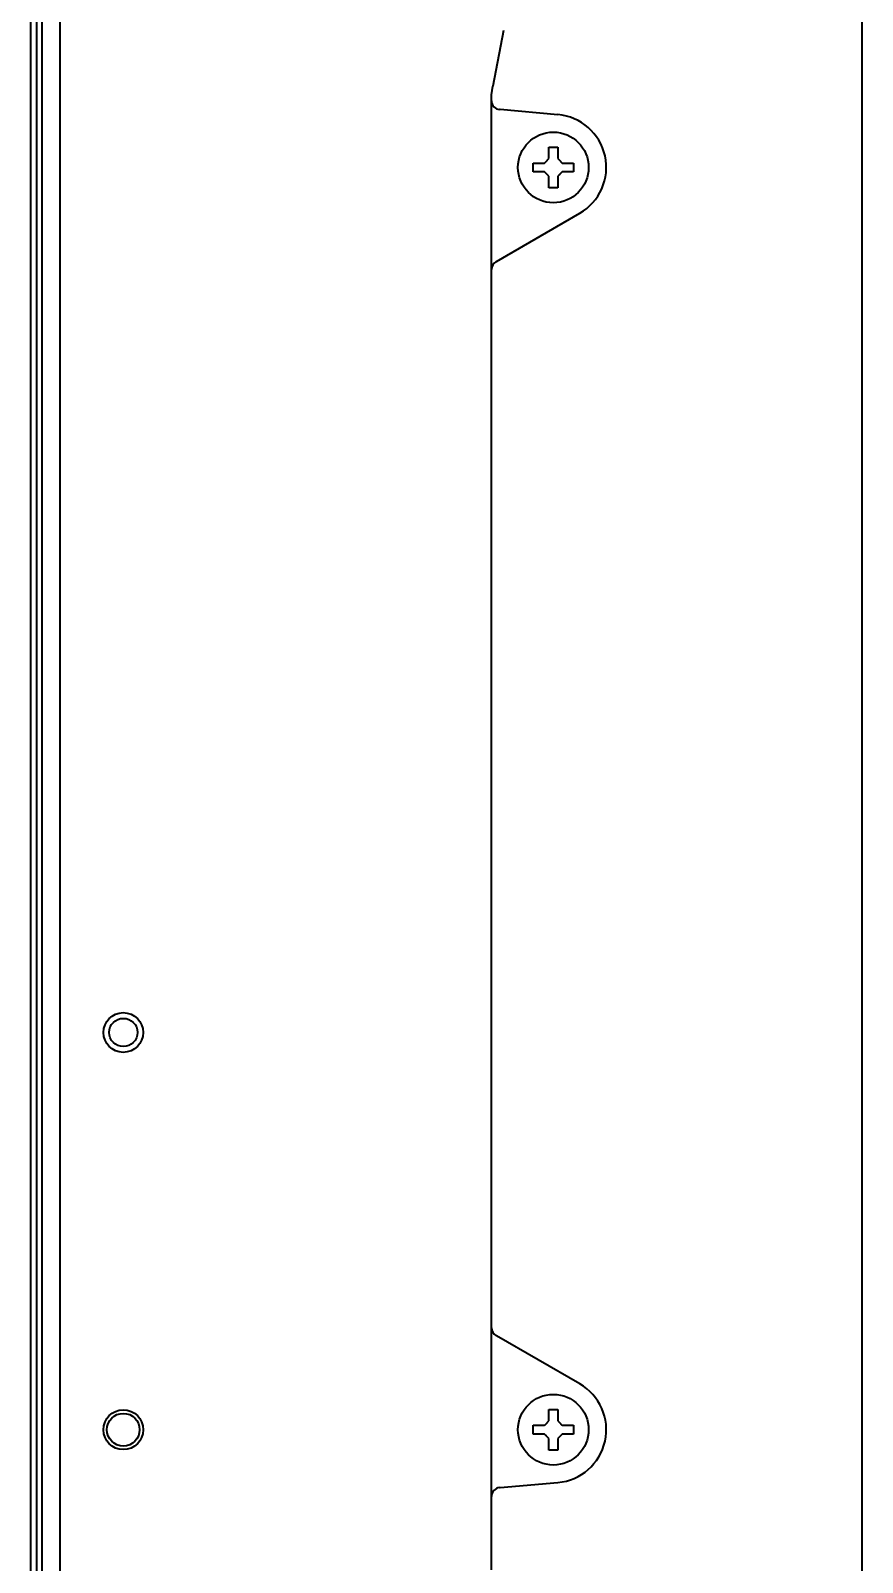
# Model space of a CAD drawing. Extents: x 6327 to 10269, y -393 to 3036.
# Drawn here: x 8426.8 to 8521, y 2638.7 to 2812.2 of the extents above; entities that cross this region are included whole.
import ezdxf

# ---------------------------------------------------------------- set-up
doc = ezdxf.new("R2010")
doc.units = 0
doc.header["$LTSCALE"] = 5
doc.layers.add('1', color=7, linetype='CONTINUOUS', true_color=0xffffff)

msp = doc.modelspace()

# ---------------------------------------------------------------- linework, layer by layer
at = {"layer": '1', "color": 7, "linetype": 'Continuous', "lineweight": 35}
for p, q in [((8428.07, 2264.33), (8428.07, 2899.73)), ((8426.77, 2898.93), (8426.77, 2249.53)), ((8427.46, 2252.53), (8427.46, 2895.93)), ((8430.07, 2853.71), (8430.07, 2359.74)), ((8520.97, 2561.44), (8520.97, 2827.06)), ((8480.33, 2812.23), (8479.12, 2805.93)), ((8478.97, 2804.96), (8479.12, 2805.93)), ((8478.97, 2804.28), (8478.97, 2804.96)), ((8478.97, 2802.27), (8478.97, 2804.28)), ((8479.96, 2803.28), (8479.89, 2803.28)), ((8486.5, 2802.7), (8479.96, 2803.28)), ((8478.97, 2787.47), (8478.97, 2802.27)), ((8483.67, 2796.73), (8483.67, 2797.23)), ((8488.27, 2797.23), (8488.27, 2796.73)), ((8483.67, 2796.23), (8483.67, 2796.73)), ((8488.27, 2796.73), (8488.27, 2796.23)), ((8479.55, 2786.09), (8488.97, 2791.53)), ((8478.97, 2785.18), (8478.97, 2787.47)), ((8478.97, 2665.27), (8478.97, 2785.18)), ((8479.47, 2786.05), (8479.55, 2786.09)), ((8478.97, 2662.98), (8478.97, 2665.27)), ((8479.55, 2664.37), (8479.47, 2664.41)), ((8488.97, 2658.92), (8479.55, 2664.37)), ((8478.97, 2648.18), (8478.97, 2662.98)), ((8483.67, 2653.73), (8483.67, 2654.23)), ((8483.67, 2653.23), (8483.67, 2653.73)), ((8488.27, 2654.23), (8488.27, 2653.73)), ((8488.27, 2653.73), (8488.27, 2653.23)), ((8478.97, 2646.17), (8478.97, 2648.18)), ((8479.89, 2647.17), (8479.96, 2647.18)), ((8479.96, 2647.18), (8486.5, 2647.75)), ((8478.97, 2637.85), (8478.97, 2646.17))]:
    msp.add_line(p, q, dxfattribs=at)
for centre, radius in [((8485.97, 2796.73), 4), ((8437.27, 2698.73), 2.25), ((8437.27, 2698.73), 1.6), ((8485.97, 2653.73), 4), ((8437.27, 2653.73), 2.25), ((8437.27, 2653.73), 1.85)]:
    msp.add_circle(centre, radius, dxfattribs=at)
for centre, radius, start, end in [((8479.97, 2804.28), 1, 180, 265), ((8485.97, 2796.73), 6, 300, 85), ((8479.97, 2785.18), 1, 120, 180), ((8479.97, 2665.27), 1, 180, 240), ((8485.97, 2653.73), 6, 275, 60), ((8479.97, 2646.17), 1, 95, 180)]:
    msp.add_arc(centre, radius, start, end, dxfattribs=at)
for points in [[(8485.47, 2797.73), (8485.47, 2797.78), (8485.47, 2797.89), (8485.47, 2798.05), (8485.47, 2798.21), (8485.47, 2798.36), (8485.47, 2798.52), (8485.47, 2798.67), (8485.47, 2798.84), (8485.47, 2798.96), (8485.47, 2799.03)], [(8485.47, 2799.03), (8485.64, 2799.03), (8485.97, 2799.03), (8486.31, 2799.03), (8486.47, 2799.03)], [(8484.97, 2797.23), (8485, 2797.25), (8485.04, 2797.3), (8485.12, 2797.37), (8485.19, 2797.44), (8485.26, 2797.51), (8485.33, 2797.58), (8485.4, 2797.65), (8485.45, 2797.7), (8485.47, 2797.73)], [(8486.47, 2797.73), (8486.5, 2797.7), (8486.55, 2797.65), (8486.62, 2797.58), (8486.7, 2797.5), (8486.77, 2797.43), (8486.83, 2797.36), (8486.9, 2797.3), (8486.95, 2797.25), (8486.97, 2797.23)], [(8486.97, 2797.23), (8487.03, 2797.23), (8487.14, 2797.23), (8487.3, 2797.23), (8487.46, 2797.23), (8487.61, 2797.23), (8487.76, 2797.23), (8487.92, 2797.23), (8488.09, 2797.23), (8488.21, 2797.23), (8488.27, 2797.23)], [(8484.97, 2796.23), (8484.92, 2796.23), (8484.81, 2796.23), (8484.65, 2796.23), (8484.49, 2796.23), (8484.33, 2796.23), (8484.18, 2796.23), (8484.03, 2796.23), (8483.86, 2796.23), (8483.74, 2796.23), (8483.67, 2796.23)], [(8485.47, 2795.73), (8485.45, 2795.75), (8485.4, 2795.8), (8485.32, 2795.88), (8485.25, 2795.95), (8485.18, 2796.02), (8485.11, 2796.09), (8485.04, 2796.16), (8485, 2796.2), (8484.97, 2796.23)], [(8486.97, 2796.23), (8486.95, 2796.2), (8486.9, 2796.15), (8486.83, 2796.08), (8486.76, 2796.01), (8486.69, 2795.94), (8486.62, 2795.87), (8486.54, 2795.8), (8486.5, 2795.75), (8486.47, 2795.73)], [(8486.47, 2795.73), (8486.47, 2795.67), (8486.47, 2795.56), (8486.47, 2795.4), (8486.47, 2795.24), (8486.47, 2795.09), (8486.47, 2794.94), (8486.47, 2794.78), (8486.47, 2794.61), (8486.47, 2794.49), (8486.47, 2794.43)], [(8486.47, 2794.43), (8486.31, 2794.43), (8485.97, 2794.43), (8485.64, 2794.43), (8485.47, 2794.43)], [(8485.47, 2654.73), (8485.47, 2654.78), (8485.47, 2654.89), (8485.47, 2655.05), (8485.47, 2655.21), (8485.47, 2655.36), (8485.47, 2655.52), (8485.47, 2655.67), (8485.47, 2655.84), (8485.47, 2655.96), (8485.47, 2656.03)], [(8485.47, 2656.03), (8485.64, 2656.03), (8485.97, 2656.03), (8486.31, 2656.03), (8486.47, 2656.03)], [(8484.97, 2653.23), (8484.92, 2653.23), (8484.81, 2653.23), (8484.65, 2653.23), (8484.49, 2653.23), (8484.33, 2653.23), (8484.18, 2653.23), (8484.03, 2653.23), (8483.86, 2653.23), (8483.74, 2653.23), (8483.67, 2653.23)], [(8484.97, 2654.23), (8485, 2654.25), (8485.04, 2654.3), (8485.12, 2654.37), (8485.19, 2654.44), (8485.26, 2654.51), (8485.33, 2654.58), (8485.4, 2654.65), (8485.45, 2654.7), (8485.47, 2654.73)], [(8485.47, 2652.73), (8485.45, 2652.75), (8485.4, 2652.8), (8485.32, 2652.88), (8485.25, 2652.95), (8485.18, 2653.02), (8485.11, 2653.09), (8485.04, 2653.16), (8485, 2653.2), (8484.97, 2653.23)], [(8486.47, 2654.73), (8486.5, 2654.7), (8486.55, 2654.65), (8486.62, 2654.58), (8486.7, 2654.5), (8486.77, 2654.43), (8486.83, 2654.36), (8486.9, 2654.3), (8486.95, 2654.25), (8486.97, 2654.23)], [(8486.97, 2653.23), (8486.95, 2653.2), (8486.9, 2653.15), (8486.83, 2653.08), (8486.76, 2653.01), (8486.69, 2652.94), (8486.62, 2652.87), (8486.54, 2652.8), (8486.5, 2652.75), (8486.47, 2652.73)], [(8486.97, 2654.23), (8487.03, 2654.23), (8487.14, 2654.23), (8487.3, 2654.23), (8487.46, 2654.23), (8487.61, 2654.23), (8487.76, 2654.23), (8487.92, 2654.23), (8488.09, 2654.23), (8488.21, 2654.23), (8488.27, 2654.23)], [(8486.47, 2652.73), (8486.47, 2652.67), (8486.47, 2652.56), (8486.47, 2652.4), (8486.47, 2652.24), (8486.47, 2652.09), (8486.47, 2651.94), (8486.47, 2651.78), (8486.47, 2651.61), (8486.47, 2651.49), (8486.47, 2651.43)], [(8486.47, 2651.43), (8486.31, 2651.43), (8485.97, 2651.43), (8485.64, 2651.43), (8485.47, 2651.43)]]:
    msp.add_open_spline(points, degree=3, dxfattribs=at)
for points in [[(8486.47, 2799.03), (8486.47, 2798.82), (8486.47, 2798.61), (8486.47, 2798.29), (8486.47, 2798.18), (8486.47, 2797.95), (8486.47, 2797.84), (8486.47, 2797.73)], [(8483.67, 2797.23), (8483.88, 2797.23), (8484.09, 2797.23), (8484.41, 2797.23), (8484.52, 2797.23), (8484.74, 2797.23), (8484.86, 2797.23), (8484.97, 2797.23)], [(8485.47, 2794.43), (8485.47, 2794.63), (8485.47, 2794.84), (8485.47, 2795.16), (8485.47, 2795.27), (8485.47, 2795.5), (8485.47, 2795.61), (8485.47, 2795.73)], [(8488.27, 2796.23), (8488.07, 2796.23), (8487.86, 2796.23), (8487.54, 2796.23), (8487.43, 2796.23), (8487.2, 2796.23), (8487.09, 2796.23), (8486.97, 2796.23)], [(8486.47, 2656.03), (8486.47, 2655.82), (8486.47, 2655.61), (8486.47, 2655.29), (8486.47, 2655.18), (8486.47, 2654.95), (8486.47, 2654.84), (8486.47, 2654.73)], [(8483.67, 2654.23), (8483.88, 2654.23), (8484.09, 2654.23), (8484.41, 2654.23), (8484.52, 2654.23), (8484.74, 2654.23), (8484.86, 2654.23), (8484.97, 2654.23)], [(8488.27, 2653.23), (8488.07, 2653.23), (8487.86, 2653.23), (8487.54, 2653.23), (8487.43, 2653.23), (8487.2, 2653.23), (8487.09, 2653.23), (8486.97, 2653.23)], [(8485.47, 2651.43), (8485.47, 2651.63), (8485.47, 2651.84), (8485.47, 2652.16), (8485.47, 2652.27), (8485.47, 2652.5), (8485.47, 2652.61), (8485.47, 2652.73)]]:
    msp.add_open_spline(points, degree=3, knots=[0, 0, 0, 0, 0.5, 0.5, 0.75, 0.75, 1, 1, 1, 1], dxfattribs=at)

doc.saveas('drawing.dxf')
